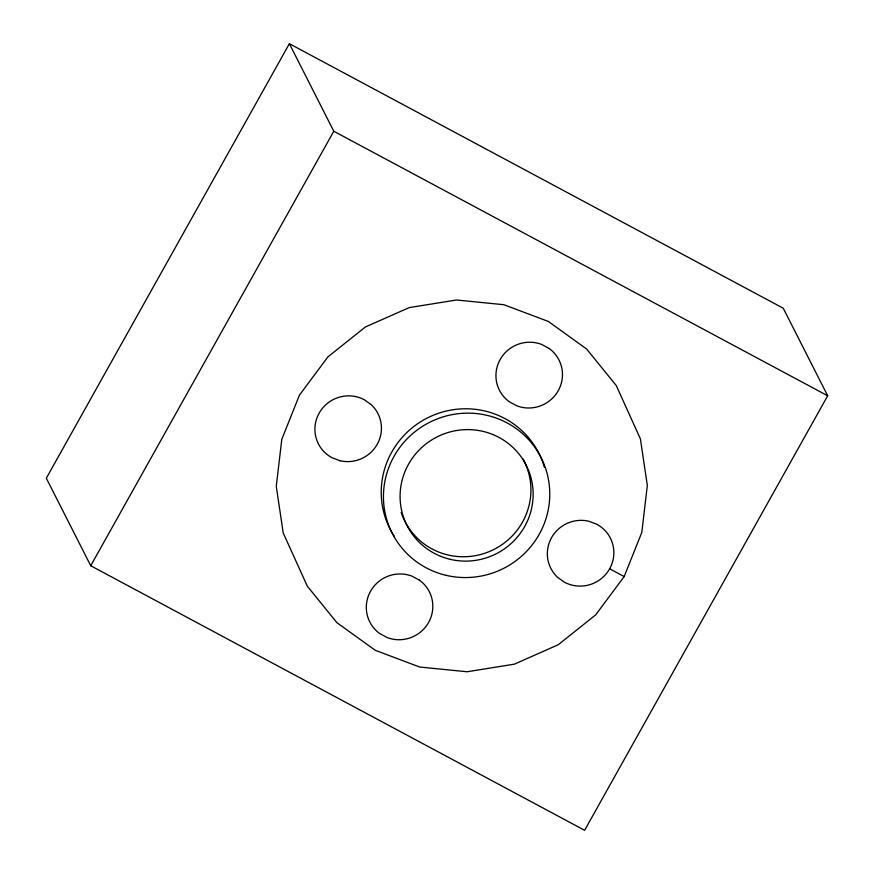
<?xml version="1.0" encoding="UTF-8"?>
<svg xmlns="http://www.w3.org/2000/svg" width="874" height="874" viewBox="0 0 874 874"><rect width="100%" height="100%" fill="white"/><g stroke="black" fill="none" stroke-linecap="round" stroke-linejoin="round"><path stroke-width="1.31" d="M624.178 576.567L641.8 532.419L647.328 485.441L640.391 438.846L616.279 385.587L586.64 349.032L548.326 321.446L503.927 304.72L456.49 300.001L409.24 307.593L365.387 326.985L327.925 356.865L299.421 395.179L281.799 439.338L276.271 486.305L283.198 532.911L307.309 586.17L336.949 622.725L375.263 650.3L419.662 667.026L467.098 671.756L514.36 664.164L558.202 644.761L595.664 614.892L624.178 576.567L609.648 568.788A33.398 32.753 -26.9 0 1 564.396 582.193L557.426 577.179A33.398 32.753 -26.9 0 1 551.549 537.663A33.398 32.753 -26.9 0 1 588.726 521.221L596.8 524.258A33.398 32.753 -26.9 0 1 609.648 568.788M289.381 43.7L46.322 478.22L90.732 565.751L584.619 830.3L827.678 395.78L783.268 308.249L289.381 43.7L333.792 131.242L827.678 395.78M90.732 565.751L333.792 131.242M394.414 536.494A83.489 81.872 -26.9 0 1 430.194 416.592A83.489 81.872 -26.9 0 1 544.393 467.284M522.827 458.632A66.795 65.495 -26.9 0 1 490.751 550.948A66.795 65.495 -26.9 0 1 401.166 512.448M340.041 460.74L331.978 457.703A33.398 32.753 -26.9 0 1 319.13 413.173A33.398 32.753 -26.9 0 1 364.382 399.768L371.352 404.782A33.398 32.753 -26.9 0 1 377.229 444.298A33.398 32.753 -26.9 0 1 340.041 460.74M549.058 348.42L541.476 344.356A33.398 32.753 -26.9 0 0 500.147 359.553A33.398 32.753 -26.9 0 0 509.345 401.8L516.927 405.864A33.398 32.753 -26.9 0 0 558.257 390.678A33.398 32.753 -26.9 0 0 549.058 348.42M419.433 580.161L411.851 576.097A33.398 32.753 -26.9 0 0 370.521 591.294A33.398 32.753 -26.9 0 0 379.72 633.541L387.302 637.605A33.398 32.753 -26.9 0 0 428.621 622.419A33.398 32.753 -26.9 0 0 419.433 580.161M450.339 559.371A66.795 65.495 -26.9 0 0 530.605 476.396A66.795 65.495 -26.9 0 0 418.875 450.307A66.795 65.495 -26.9 0 0 450.339 559.371M446.275 575.376A83.489 81.872 -26.9 0 0 546.611 471.665A83.489 81.872 -26.9 0 0 406.934 439.032A83.489 81.872 -26.9 0 0 446.275 575.376"/></g></svg>
